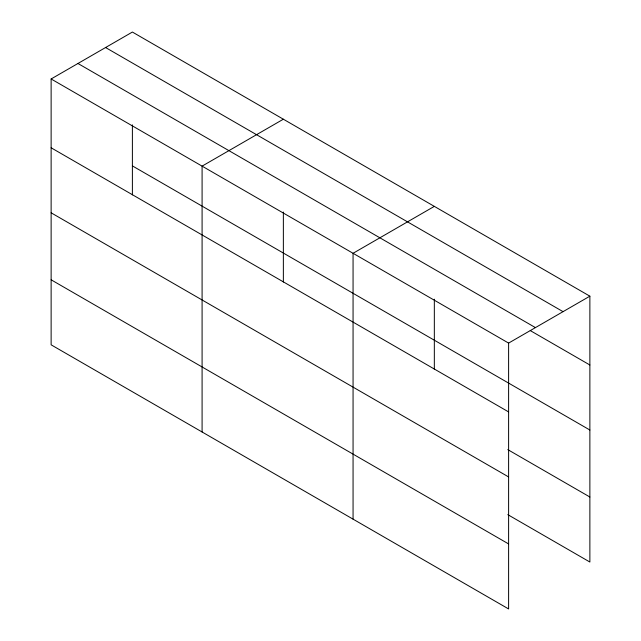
<?xml version="1.0" encoding="UTF-8"?>
<svg xmlns="http://www.w3.org/2000/svg" width="641" height="641" viewBox="0 0 641 641"><rect width="100%" height="100%" fill="white"/><g stroke="black" fill="none" stroke-linecap="round" stroke-linejoin="round"><path stroke-width="0.96" d="M283.362 212.043L283.362 282.048M434.334 299.203L434.334 369.216M508.609 476.936L508.609 343.095L51.128 78.971L51.128 344.826L508.609 608.95L508.609 476.936L51.128 212.812M507.784 514.635L589.872 562.029L589.872 296.174L132.391 32.05L51.128 78.971M283.362 119.21L202.091 166.131L202.091 431.986M434.334 206.37L353.063 253.291L353.063 519.146M508.609 343.095L589.872 296.174M105.573 47.53L563.054 311.654M77.946 63.483L535.427 327.607M530.251 330.572L589.872 364.993M132.391 165.891L589.872 430.015M51.128 147.791L508.609 411.915M507.784 449.613L589.872 497.007M51.128 279.805L508.609 543.929M132.391 124.883L132.391 194.888"/></g></svg>
